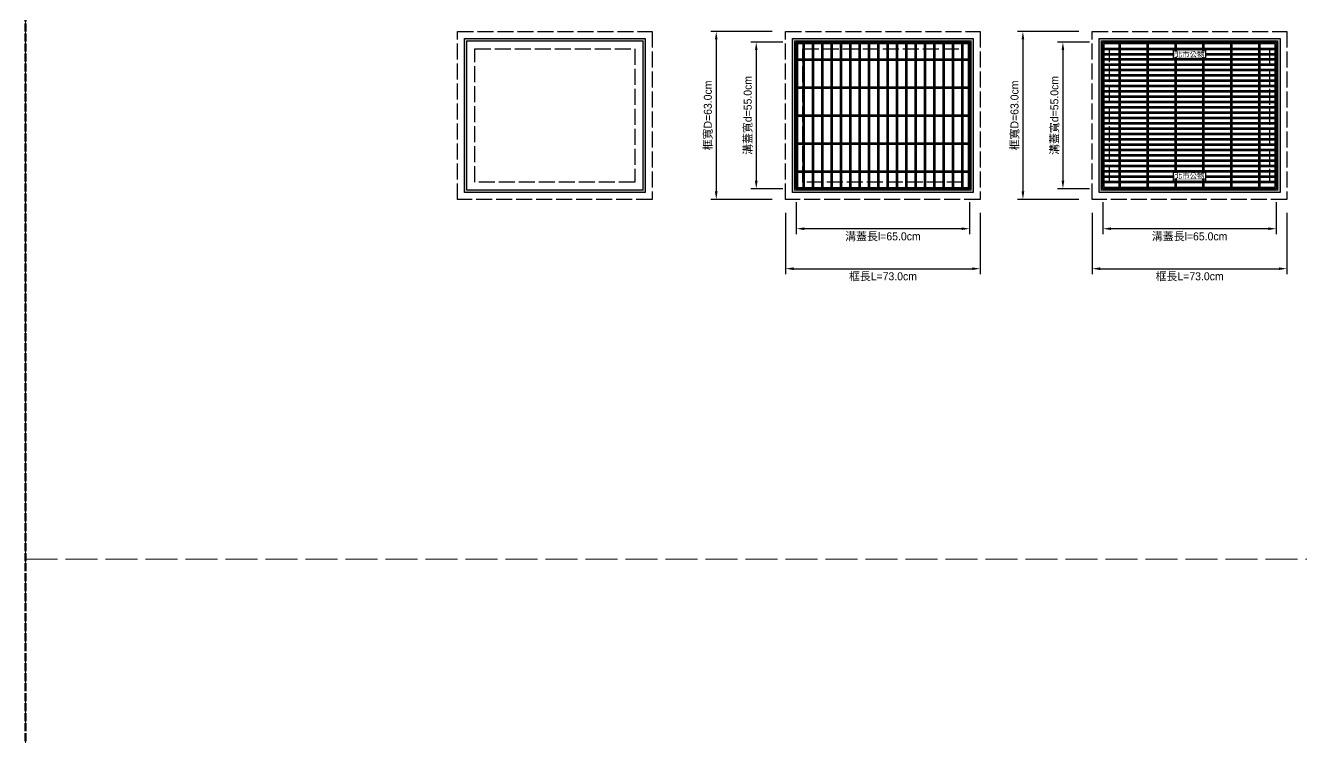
# Model space of a CAD drawing. Extents: x -6810 to 5075, y -2187 to 1200.
# Drawn here: x 975 to 1453.4, y -732.9 to -465.8 of the extents above; entities that cross this region are included whole.
import ezdxf

# ---------------------------------------------------------------- set-up
doc = ezdxf.new("R2010")
doc.units = 0
doc.header["$MEASUREMENT"] = 0
doc.linetypes.add('ACAD_ISO02W100', pattern=[15, 12, -3])
doc.layers.add('一、3.基本-變更', color=1, linetype='Continuous', lineweight=50)
doc.layers.add('二、6.繪圖-其他施作項目', color=35, linetype='Continuous', lineweight=30)
doc.layers.add('一、4.基本-隱藏', color=9, linetype='ACAD_ISO02W100', lineweight=20, plot=False)
doc.layers.add('三、3.文字-註解文字', color=2, linetype='Continuous')
doc.styles.get("Standard").update_dxf_attribs({"font": 'kaiu.ttf', "height": 2})
doc.styles.add('註解文字', font='MS PGothic.ttf', dxfattribs={"height": 3})
doc.dimstyles.new('註解文字', dxfattribs={"dimtxt": 3, "dimasz": 3, "dimexe": 2, "dimexo": 5, "dimgap": 1, "dimtad": 2, "dimzin": 0, "dimdsep": 46, "dimtxsty": '註解文字', "dimcen": 0.1, "dimclrd": 144, "dimclre": 144, "dimclrt": 256, "dimadec": 0, "dimazin": 0, "dimtfac": 1, "dimtofl": 0, "dimtmove": 0, "dimatfit": 3, "dimfxl": 15, "dimtolj": 1, "dimtzin": 0, "dimlwd": -1, "dimlwe": -1, "dimarcsym": 1})
pattern_1 = [(45, (-23.8608, -290.8457), (-2.65165, 2.65165), []), (45, (-22.977, -290.8457), (-2.65165, 2.65165), []), (45, (-22.093, -290.8457), (-2.65165, 2.65165), []), (45, (-21.209, -290.8457), (-2.65165, 2.65165), [])]

# ---------------------------------------------------------------- blocks, each defined once
blk = doc.blocks.new('*D6')
at = {"layer": 'Defpoints', "color": 0, "transparency": 16777216}
for p in [(1264, -472), (1249, -527), (1264, -527)]:
    blk.add_point(p, dxfattribs=at)
at = {"layer": '三、3.文字-註解文字', "color": 144, "transparency": 16777216}
for p, q in [((1259, -472), (1247, -472)), ((1249, -475), (1249, -524)), ((1259, -527), (1247, -527))]:
    blk.add_line(p, q, dxfattribs=at)
for points in [[(1248.5, -475), (1249.5, -475), (1249, -472)], [(1248.5, -524), (1249.5, -524), (1249, -527)]]:
    blk.add_solid(points, dxfattribs=at)
at = {"layer": '三、3.文字-註解文字', "transparency": 16777216, "insert": (1245.97, -499.5), "char_height": 3, "attachment_point": 5, "rotation": 90, "style": '註解文字'}
blk.add_mtext('\\A1;溝蓋寬{\\fMS PGothic|b0|i0|c128|p34;d=55.0cm}', dxfattribs=at)
blk = doc.blocks.new('*D7')
at = {"layer": 'Defpoints', "color": 0, "transparency": 16777216}
for p in [(1264, -527), (1329, -527), (1264, -542)]:
    blk.add_point(p, dxfattribs=at)
at = {"layer": '三、3.文字-註解文字', "color": 144, "transparency": 16777216}
for p, q in [((1264, -532), (1264, -544)), ((1329, -532), (1329, -544)), ((1326, -542), (1267, -542))]:
    blk.add_line(p, q, dxfattribs=at)
for points in [[(1267, -541.5), (1267, -542.5), (1264, -542)], [(1326, -541.5), (1326, -542.5), (1329, -542)]]:
    blk.add_solid(points, dxfattribs=at)
at = {"layer": '三、3.文字-註解文字', "transparency": 16777216, "insert": (1296.5, -545.03), "char_height": 3, "attachment_point": 5, "style": '註解文字'}
blk.add_mtext('\\A1;溝蓋長l{\\fMS PGothic|b0|i0|c128|p34;=65.0cm}', dxfattribs=at)
blk = doc.blocks.new('*D12')
at = {"layer": 'Defpoints', "color": 0, "transparency": 16777216}
for p in [(1379, -472), (1364, -527), (1379, -527)]:
    blk.add_point(p, dxfattribs=at)
at = {"layer": '三、3.文字-註解文字', "color": 144, "transparency": 16777216}
for p, q in [((1374, -472), (1362, -472)), ((1364, -475), (1364, -524)), ((1374, -527), (1362, -527))]:
    blk.add_line(p, q, dxfattribs=at)
for points in [[(1363.5, -475), (1364.5, -475), (1364, -472)], [(1363.5, -524), (1364.5, -524), (1364, -527)]]:
    blk.add_solid(points, dxfattribs=at)
at = {"layer": '三、3.文字-註解文字', "transparency": 16777216, "insert": (1360.97, -499.5), "char_height": 3, "attachment_point": 5, "rotation": 90, "style": '註解文字'}
blk.add_mtext('\\A1;溝蓋寬{\\fMS PGothic|b0|i0|c128|p34;d=55.0cm}', dxfattribs=at)
blk = doc.blocks.new('*D13')
at = {"layer": 'Defpoints', "color": 0, "transparency": 16777216}
for p in [(1379, -527), (1444, -527), (1379, -542)]:
    blk.add_point(p, dxfattribs=at)
at = {"layer": '三、3.文字-註解文字', "color": 144, "transparency": 16777216}
for p, q in [((1379, -532), (1379, -544)), ((1444, -532), (1444, -544)), ((1441, -542), (1382, -542))]:
    blk.add_line(p, q, dxfattribs=at)
for points in [[(1382, -541.5), (1382, -542.5), (1379, -542)], [(1441, -541.5), (1441, -542.5), (1444, -542)]]:
    blk.add_solid(points, dxfattribs=at)
at = {"layer": '三、3.文字-註解文字', "transparency": 16777216, "insert": (1411.5, -545.03), "char_height": 3, "attachment_point": 5, "style": '註解文字'}
blk.add_mtext('\\A1;溝蓋長l{\\fMS PGothic|b0|i0|c128|p34;=65.0cm}', dxfattribs=at)
blk = doc.blocks.new('*D27')
at = {"layer": 'Defpoints', "color": 0, "transparency": 16777216}
for p in [(1260, -531), (1333, -531), (1333, -557)]:
    blk.add_point(p, dxfattribs=at)
at = {"layer": '三、3.文字-註解文字', "color": 144, "transparency": 16777216}
for p, q in [((1260, -536), (1260, -559)), ((1333, -536), (1333, -559)), ((1263, -557), (1330, -557))]:
    blk.add_line(p, q, dxfattribs=at)
for points in [[(1263, -556.5), (1263, -557.5), (1260, -557)], [(1330, -556.5), (1330, -557.5), (1333, -557)]]:
    blk.add_solid(points, dxfattribs=at)
at = {"layer": '三、3.文字-註解文字', "transparency": 16777216, "insert": (1296.5, -560.02), "char_height": 3, "attachment_point": 5, "style": '註解文字'}
blk.add_mtext('\\A1;框長L=73.0cm', dxfattribs=at)
blk = doc.blocks.new('*D28')
at = {"layer": 'Defpoints', "color": 0, "transparency": 16777216}
for p in [(1260, -468), (1234, -531), (1260, -531)]:
    blk.add_point(p, dxfattribs=at)
at = {"layer": '三、3.文字-註解文字', "color": 144, "transparency": 16777216}
for p, q in [((1255, -468), (1232, -468)), ((1234, -471), (1234, -528)), ((1255, -531), (1232, -531))]:
    blk.add_line(p, q, dxfattribs=at)
for points in [[(1233.5, -471), (1234.5, -471), (1234, -468)], [(1233.5, -528), (1234.5, -528), (1234, -531)]]:
    blk.add_solid(points, dxfattribs=at)
at = {"layer": '三、3.文字-註解文字', "transparency": 16777216, "insert": (1231.01, -499.5), "char_height": 3, "attachment_point": 5, "rotation": 90, "style": '註解文字'}
blk.add_mtext('\\A1;框寬D=63.0cm', dxfattribs=at)
blk = doc.blocks.new('*D29')
at = {"layer": 'Defpoints', "color": 0, "transparency": 16777216}
for p in [(1375, -531), (1448, -531), (1448, -557)]:
    blk.add_point(p, dxfattribs=at)
at = {"layer": '三、3.文字-註解文字', "color": 144, "transparency": 16777216}
for p, q in [((1375, -536), (1375, -559)), ((1448, -536), (1448, -559)), ((1378, -557), (1445, -557))]:
    blk.add_line(p, q, dxfattribs=at)
for points in [[(1378, -556.5), (1378, -557.5), (1375, -557)], [(1445, -556.5), (1445, -557.5), (1448, -557)]]:
    blk.add_solid(points, dxfattribs=at)
at = {"layer": '三、3.文字-註解文字', "transparency": 16777216, "insert": (1411.5, -560.02), "char_height": 3, "attachment_point": 5, "style": '註解文字'}
blk.add_mtext('\\A1;框長L=73.0cm', dxfattribs=at)
blk = doc.blocks.new('*D38')
at = {"layer": 'Defpoints', "color": 0, "transparency": 16777216}
for p in [(1375, -468), (1349, -531), (1375, -531)]:
    blk.add_point(p, dxfattribs=at)
at = {"layer": '三、3.文字-註解文字', "color": 144, "transparency": 16777216}
for p, q in [((1370, -468), (1347, -468)), ((1349, -471), (1349, -528)), ((1370, -531), (1347, -531))]:
    blk.add_line(p, q, dxfattribs=at)
for points in [[(1348.5, -471), (1349.5, -471), (1349, -468)], [(1348.5, -528), (1349.5, -528), (1349, -531)]]:
    blk.add_solid(points, dxfattribs=at)
at = {"layer": '三、3.文字-註解文字', "transparency": 16777216, "insert": (1346.01, -499.5), "char_height": 3, "attachment_point": 5, "rotation": 90, "style": '註解文字'}
blk.add_mtext('\\A1;框寬D=63.0cm', dxfattribs=at)

msp = doc.modelspace()

# ---------------------------------------------------------------- hatches: boundary and pattern name
at = {"layer": '二、6.繪圖-其他施作項目'}
h = msp.add_hatch(color=256, dxfattribs=at)
h.dxf.hatch_style = 1
h.paths.add_polyline_path([(1139.6, -528.4), (1207.4, -528.4), (1207.4, -470.6), (1139.6, -470.6)])
h.paths.add_polyline_path([(1140.5, -471.5), (1206.5, -471.5), (1206.5, -527.5), (1140.5, -527.5)], flags=16)
h = msp.add_hatch(color=256, dxfattribs=at)
h.dxf.hatch_style = 1
h.paths.add_polyline_path([(1262.6, -528.4), (1330.4, -528.4), (1330.4, -470.6), (1262.6, -470.6)])
h.paths.add_polyline_path([(1263.5, -471.5), (1329.5, -471.5), (1329.5, -527.5), (1263.5, -527.5)], flags=16)
h = msp.add_hatch(dxfattribs=at)
h.set_pattern_fill('ANSI34', color=256, scale=5)
h.set_pattern_definition(pattern_1)
h.paths.add_polyline_path([(1328.5, -478.25), (1264.5, -478.25), (1264.5, -478.75), (1328.5, -478.75)])
h = msp.add_hatch(color=256, dxfattribs=at)
h.dxf.hatch_style = 1
h.paths.add_polyline_path([(1417.5, -478.75), (1417.5, -474.75), (1405.5, -474.75), (1405.5, -478.75)])
h = msp.add_hatch(dxfattribs=at)
h.set_pattern_fill('ANSI34', color=256, scale=5)
h.set_pattern_definition(pattern_1)
h.paths.add_polyline_path([(1328.5, -488.75), (1264.5, -488.75), (1264.5, -489.25), (1328.5, -489.25)])
h = msp.add_hatch(dxfattribs=at)
h.set_pattern_fill('ANSI34', color=256, scale=5)
h.set_pattern_definition(pattern_1)
h.paths.add_polyline_path([(1328.5, -499.25), (1264.5, -499.25), (1264.5, -499.75), (1328.5, -499.75)])
h = msp.add_hatch(dxfattribs=at)
h.set_pattern_fill('ANSI34', color=256, scale=5)
h.set_pattern_definition(pattern_1)
h.paths.add_polyline_path([(1328.5, -509.75), (1264.5, -509.75), (1264.5, -510.25), (1328.5, -510.25)])
h = msp.add_hatch(dxfattribs=at)
h.set_pattern_fill('ANSI34', color=256, scale=5)
h.set_pattern_definition(pattern_1)
h.paths.add_polyline_path([(1328.5, -520.25), (1264.5, -520.25), (1264.5, -520.75), (1328.5, -520.75)])
h = msp.add_hatch(color=256, dxfattribs=at)
h.dxf.hatch_style = 1
h.paths.add_polyline_path([(1417.5, -524.25), (1417.5, -520.25), (1405.5, -520.25), (1405.5, -524.25)])

# ---------------------------------------------------------------- linework, layer by layer
at = {"layer": '一、4.基本-隱藏'}
msp.add_lwpolyline([(975, -666), (1725, -666), (1725, -1000), (975, -1000)], close=True, dxfattribs=at)
at = {"layer": '二、6.繪圖-其他施作項目', "linetype": 'ACAD_ISO02W100', "ltscale": 0.5}
for points in [[(1137, -468), (1210, -468), (1210, -531), (1137, -531)], [(1260, -468), (1333, -468), (1333, -531), (1260, -531)], [(1143.5, -474.5), (1203.5, -474.5), (1203.5, -524.5), (1143.5, -524.5)], [(1266.5, -474.5), (1326.5, -474.5), (1326.5, -524.5), (1266.5, -524.5)]]:
    msp.add_lwpolyline(points, close=True, dxfattribs=at)
at = {"layer": '二、6.繪圖-其他施作項目'}
for points in [[(1139.6, -470.6), (1207.4, -470.6), (1207.4, -528.4), (1139.6, -528.4)], [(1140.5, -471.5), (1206.5, -471.5), (1206.5, -527.5), (1140.5, -527.5)], [(1262.6, -470.6), (1330.4, -470.6), (1330.4, -528.4), (1262.6, -528.4)], [(1263.5, -471.5), (1329.5, -471.5), (1329.5, -527.5), (1263.5, -527.5)], [(1264, -472), (1329, -472), (1329, -527), (1264, -527)], [(1379, -472), (1444, -472), (1444, -527), (1379, -527)], [(1405.5, -474.75), (1417.5, -474.75), (1417.5, -478.75), (1405.5, -478.75)], [(1405.5, -520.25), (1417.5, -520.25), (1417.5, -524.25), (1405.5, -524.25)]]:
    msp.add_lwpolyline(points, close=True, dxfattribs=at)
for points in [[(1264, -472), (1329, -472)], [(1264, -472), (1264, -527)], [(1264.5, -472), (1264.5, -527)], [(1264.5, -472.5), (1328.5, -472.5)], [(1266.5, -472.5), (1266.5, -478.25)], [(1267, -472.5), (1267, -478.25)], [(1270, -472.5), (1270, -478.25)], [(1270.5, -472.5), (1270.5, -478.25)], [(1273.5, -472.5), (1273.5, -478.25)], [(1274, -472.5), (1274, -478.25)], [(1277, -472.5), (1277, -478.25)], [(1277.5, -472.5), (1277.5, -478.25)], [(1280.5, -472.5), (1280.5, -478.25)], [(1281, -472.5), (1281, -478.25)], [(1284, -472.5), (1284, -478.25)], [(1284.5, -472.5), (1284.5, -478.25)], [(1287.5, -472.5), (1287.5, -478.25)], [(1288, -472.5), (1288, -478.25)], [(1291, -472.5), (1291, -478.25)], [(1291.5, -472.5), (1291.5, -478.25)], [(1294.5, -472.5), (1294.5, -478.25)], [(1295, -472.5), (1295, -478.25)], [(1298, -472.5), (1298, -478.25)], [(1298.5, -472.5), (1298.5, -478.25)], [(1301.5, -472.5), (1301.5, -478.25)], [(1302, -472.5), (1302, -478.25)], [(1305, -472.5), (1305, -478.25)], [(1305.5, -472.5), (1305.5, -478.25)], [(1308.5, -472.5), (1308.5, -478.25)], [(1309, -472.5), (1309, -478.25)], [(1312, -472.5), (1312, -478.25)], [(1312.5, -472.5), (1312.5, -478.25)], [(1315.5, -472.5), (1315.5, -478.25)], [(1316, -472.5), (1316, -478.25)], [(1319, -472.5), (1319, -478.25)], [(1319.5, -472.5), (1319.5, -478.25)], [(1322.5, -472.5), (1322.5, -478.25)], [(1323, -472.5), (1323, -478.25)], [(1326, -472.5), (1326, -478.25)], [(1326.5, -472.5), (1326.5, -478.25)], [(1328.5, -472), (1328.5, -527)], [(1329, -472), (1329, -527)], [(1379.5, -472.5), (1443.5, -472.5)], [(1379.5, -526.5), (1379.5, -472.5)], [(1385, -472.5), (1385, -526.5)], [(1385.5, -472.5), (1385.5, -526.5)], [(1395.5, -472.5), (1395.5, -526.5)], [(1396, -472.5), (1396, -526.5)], [(1406, -472.5), (1406, -526.5)], [(1406.5, -472.5), (1406.5, -526.5)], [(1416.5, -526.5), (1416.5, -472.5)], [(1417, -526.5), (1417, -472.5)], [(1427, -526.5), (1427, -472.5)], [(1427.5, -526.5), (1427.5, -472.5)], [(1437.5, -526.5), (1437.5, -472.5)], [(1438, -526.5), (1438, -472.5)], [(1443.5, -472.5), (1443.5, -526.5)], [(1264.5, -478.25), (1328.5, -478.25)], [(1379.5, -474.25), (1385, -474.25)], [(1379.5, -474.75), (1385, -474.75)], [(1379.5, -476.25), (1385, -476.25)], [(1379.5, -476.75), (1385, -476.75)], [(1385, -478.25), (1379.5, -478.25)], [(1385.5, -474.25), (1395.5, -474.25)], [(1385.5, -474.75), (1395.5, -474.75)], [(1385.5, -476.25), (1395.5, -476.25)], [(1385.5, -476.75), (1395.5, -476.75)], [(1395.5, -478.25), (1385.5, -478.25)], [(1396, -474.25), (1406, -474.25)], [(1396, -474.75), (1406, -474.75)], [(1396, -476.25), (1406, -476.25)], [(1396, -476.75), (1406, -476.75)], [(1406, -478.25), (1396, -478.25)], [(1406.5, -474.25), (1416.5, -474.25)], [(1406.5, -474.75), (1416.5, -474.75)], [(1406.5, -476.25), (1416.5, -476.25)], [(1406.5, -476.75), (1416.5, -476.75)], [(1416.5, -478.25), (1406.5, -478.25)], [(1417, -474.25), (1427, -474.25)], [(1417, -474.75), (1427, -474.75)], [(1417, -476.25), (1427, -476.25)], [(1417, -476.75), (1427, -476.75)], [(1427, -478.25), (1417, -478.25)], [(1427.5, -474.25), (1437.5, -474.25)], [(1427.5, -474.75), (1437.5, -474.75)], [(1427.5, -476.25), (1437.5, -476.25)], [(1427.5, -476.75), (1437.5, -476.75)], [(1437.5, -478.25), (1427.5, -478.25)], [(1438, -474.25), (1443.5, -474.25)], [(1438, -474.75), (1443.5, -474.75)], [(1438, -476.25), (1443.5, -476.25)], [(1438, -476.75), (1443.5, -476.75)], [(1443.5, -478.25), (1438, -478.25)], [(1264.5, -478.75), (1328.5, -478.75)], [(1266.5, -478.75), (1266.5, -488.75)], [(1267, -478.75), (1267, -488.75)], [(1270, -478.75), (1270, -488.75)], [(1270.5, -478.75), (1270.5, -488.75)], [(1273.5, -478.75), (1273.5, -488.75)], [(1274, -478.75), (1274, -488.75)], [(1277, -478.75), (1277, -488.75)], [(1277.5, -478.75), (1277.5, -488.75)], [(1280.5, -478.75), (1280.5, -488.75)], [(1281, -478.75), (1281, -488.75)], [(1284, -478.75), (1284, -488.75)], [(1284.5, -478.75), (1284.5, -488.75)], [(1287.5, -478.75), (1287.5, -488.75)], [(1288, -478.75), (1288, -488.75)], [(1291, -478.75), (1291, -488.75)], [(1291.5, -478.75), (1291.5, -488.75)], [(1294.5, -478.75), (1294.5, -488.75)], [(1295, -478.75), (1295, -488.75)], [(1298, -478.75), (1298, -488.75)], [(1298.5, -478.75), (1298.5, -488.75)], [(1301.5, -478.75), (1301.5, -488.75)], [(1302, -478.75), (1302, -488.75)], [(1305, -478.75), (1305, -488.75)], [(1305.5, -478.75), (1305.5, -488.75)], [(1308.5, -478.75), (1308.5, -488.75)], [(1309, -478.75), (1309, -488.75)], [(1312, -478.75), (1312, -488.75)], [(1312.5, -478.75), (1312.5, -488.75)], [(1315.5, -478.75), (1315.5, -488.75)], [(1316, -478.75), (1316, -488.75)], [(1319, -478.75), (1319, -488.75)], [(1319.5, -478.75), (1319.5, -488.75)], [(1322.5, -478.75), (1322.5, -488.75)], [(1323, -478.75), (1323, -488.75)], [(1326, -478.75), (1326, -488.75)], [(1326.5, -478.75), (1326.5, -488.75)], [(1385, -478.75), (1379.5, -478.75)], [(1385, -480.25), (1379.5, -480.25)], [(1385, -480.75), (1379.5, -480.75)], [(1385, -482.25), (1379.5, -482.25)], [(1385, -482.75), (1379.5, -482.75)], [(1395.5, -478.75), (1385.5, -478.75)], [(1395.5, -480.25), (1385.5, -480.25)], [(1395.5, -480.75), (1385.5, -480.75)], [(1395.5, -482.25), (1385.5, -482.25)], [(1395.5, -482.75), (1385.5, -482.75)], [(1406, -478.75), (1396, -478.75)], [(1406, -480.25), (1396, -480.25)], [(1406, -480.75), (1396, -480.75)], [(1406, -482.25), (1396, -482.25)], [(1406, -482.75), (1396, -482.75)], [(1416.5, -478.75), (1406.5, -478.75)], [(1416.5, -480.25), (1406.5, -480.25)], [(1416.5, -480.75), (1406.5, -480.75)], [(1416.5, -482.25), (1406.5, -482.25)], [(1416.5, -482.75), (1406.5, -482.75)], [(1427, -478.75), (1417, -478.75)], [(1427, -480.25), (1417, -480.25)], [(1427, -480.75), (1417, -480.75)], [(1427, -482.25), (1417, -482.25)], [(1427, -482.75), (1417, -482.75)], [(1437.5, -478.75), (1427.5, -478.75)], [(1437.5, -480.25), (1427.5, -480.25)], [(1437.5, -480.75), (1427.5, -480.75)], [(1437.5, -482.25), (1427.5, -482.25)], [(1437.5, -482.75), (1427.5, -482.75)], [(1443.5, -478.75), (1438, -478.75)], [(1443.5, -480.25), (1438, -480.25)], [(1443.5, -480.75), (1438, -480.75)], [(1443.5, -482.25), (1438, -482.25)], [(1443.5, -482.75), (1438, -482.75)], [(1385, -484.25), (1379.5, -484.25)], [(1385, -484.75), (1379.5, -484.75)], [(1385, -486.25), (1379.5, -486.25)], [(1385, -486.75), (1379.5, -486.75)], [(1395.5, -484.25), (1385.5, -484.25)], [(1395.5, -484.75), (1385.5, -484.75)], [(1395.5, -486.25), (1385.5, -486.25)], [(1395.5, -486.75), (1385.5, -486.75)], [(1406, -484.25), (1396, -484.25)], [(1406, -484.75), (1396, -484.75)], [(1406, -486.25), (1396, -486.25)], [(1406, -486.75), (1396, -486.75)], [(1416.5, -484.25), (1406.5, -484.25)], [(1416.5, -484.75), (1406.5, -484.75)], [(1416.5, -486.25), (1406.5, -486.25)], [(1416.5, -486.75), (1406.5, -486.75)], [(1427, -484.25), (1417, -484.25)], [(1427, -484.75), (1417, -484.75)], [(1427, -486.25), (1417, -486.25)], [(1427, -486.75), (1417, -486.75)], [(1437.5, -484.25), (1427.5, -484.25)], [(1437.5, -484.75), (1427.5, -484.75)], [(1437.5, -486.25), (1427.5, -486.25)], [(1437.5, -486.75), (1427.5, -486.75)], [(1443.5, -484.25), (1438, -484.25)], [(1443.5, -484.75), (1438, -484.75)], [(1443.5, -486.25), (1438, -486.25)], [(1443.5, -486.75), (1438, -486.75)], [(1264.5, -488.75), (1328.5, -488.75)], [(1264.5, -489.25), (1328.5, -489.25)], [(1266.5, -489.25), (1266.5, -499.25)], [(1267, -489.25), (1267, -499.25)], [(1270, -489.25), (1270, -499.25)], [(1270.5, -489.25), (1270.5, -499.25)], [(1273.5, -489.25), (1273.5, -499.25)], [(1274, -489.25), (1274, -499.25)], [(1277, -489.25), (1277, -499.25)], [(1277.5, -489.25), (1277.5, -499.25)], [(1280.5, -489.25), (1280.5, -499.25)], [(1281, -489.25), (1281, -499.25)], [(1284, -489.25), (1284, -499.25)], [(1284.5, -489.25), (1284.5, -499.25)], [(1287.5, -489.25), (1287.5, -499.25)], [(1288, -489.25), (1288, -499.25)], [(1291, -489.25), (1291, -499.25)], [(1291.5, -489.25), (1291.5, -499.25)], [(1294.5, -489.25), (1294.5, -499.25)], [(1295, -489.25), (1295, -499.25)], [(1298, -489.25), (1298, -499.25)], [(1298.5, -489.25), (1298.5, -499.25)], [(1301.5, -489.25), (1301.5, -499.25)], [(1302, -489.25), (1302, -499.25)], [(1305, -489.25), (1305, -499.25)], [(1305.5, -489.25), (1305.5, -499.25)], [(1308.5, -489.25), (1308.5, -499.25)], [(1309, -489.25), (1309, -499.25)], [(1312, -489.25), (1312, -499.25)], [(1312.5, -489.25), (1312.5, -499.25)], [(1315.5, -489.25), (1315.5, -499.25)], [(1316, -489.25), (1316, -499.25)], [(1319, -489.25), (1319, -499.25)], [(1319.5, -489.25), (1319.5, -499.25)], [(1322.5, -489.25), (1322.5, -499.25)], [(1323, -489.25), (1323, -499.25)], [(1326, -489.25), (1326, -499.25)], [(1326.5, -489.25), (1326.5, -499.25)], [(1385, -488.25), (1379.5, -488.25)], [(1385, -488.75), (1379.5, -488.75)], [(1385, -490.25), (1379.5, -490.25)], [(1385, -490.75), (1379.5, -490.75)], [(1385, -492.25), (1379.5, -492.25)], [(1385, -492.75), (1379.5, -492.75)], [(1395.5, -488.25), (1385.5, -488.25)], [(1395.5, -488.75), (1385.5, -488.75)], [(1395.5, -490.25), (1385.5, -490.25)], [(1395.5, -490.75), (1385.5, -490.75)], [(1395.5, -492.25), (1385.5, -492.25)], [(1395.5, -492.75), (1385.5, -492.75)], [(1406, -488.25), (1396, -488.25)], [(1406, -488.75), (1396, -488.75)], [(1406, -490.25), (1396, -490.25)], [(1406, -490.75), (1396, -490.75)], [(1406, -492.25), (1396, -492.25)], [(1406, -492.75), (1396, -492.75)], [(1416.5, -488.25), (1406.5, -488.25)], [(1416.5, -488.75), (1406.5, -488.75)], [(1416.5, -490.25), (1406.5, -490.25)], [(1416.5, -490.75), (1406.5, -490.75)], [(1416.5, -492.25), (1406.5, -492.25)], [(1416.5, -492.75), (1406.5, -492.75)], [(1427, -488.25), (1417, -488.25)], [(1427, -488.75), (1417, -488.75)], [(1427, -490.25), (1417, -490.25)], [(1427, -490.75), (1417, -490.75)], [(1427, -492.25), (1417, -492.25)], [(1427, -492.75), (1417, -492.75)], [(1437.5, -488.25), (1427.5, -488.25)], [(1437.5, -488.75), (1427.5, -488.75)], [(1437.5, -490.25), (1427.5, -490.25)], [(1437.5, -490.75), (1427.5, -490.75)], [(1437.5, -492.25), (1427.5, -492.25)], [(1437.5, -492.75), (1427.5, -492.75)], [(1443.5, -488.25), (1438, -488.25)], [(1443.5, -488.75), (1438, -488.75)], [(1443.5, -490.25), (1438, -490.25)], [(1443.5, -490.75), (1438, -490.75)], [(1443.5, -492.25), (1438, -492.25)], [(1443.5, -492.75), (1438, -492.75)], [(1385, -494.25), (1379.5, -494.25)], [(1385, -494.75), (1379.5, -494.75)], [(1385, -496.25), (1379.5, -496.25)], [(1385, -496.75), (1379.5, -496.75)], [(1395.5, -494.25), (1385.5, -494.25)], [(1395.5, -494.75), (1385.5, -494.75)], [(1395.5, -496.25), (1385.5, -496.25)], [(1395.5, -496.75), (1385.5, -496.75)], [(1406, -494.25), (1396, -494.25)], [(1406, -494.75), (1396, -494.75)], [(1406, -496.25), (1396, -496.25)], [(1406, -496.75), (1396, -496.75)], [(1416.5, -494.25), (1406.5, -494.25)], [(1416.5, -494.75), (1406.5, -494.75)], [(1416.5, -496.25), (1406.5, -496.25)], [(1416.5, -496.75), (1406.5, -496.75)], [(1427, -494.25), (1417, -494.25)], [(1427, -494.75), (1417, -494.75)], [(1427, -496.25), (1417, -496.25)], [(1427, -496.75), (1417, -496.75)], [(1437.5, -494.25), (1427.5, -494.25)], [(1437.5, -494.75), (1427.5, -494.75)], [(1437.5, -496.25), (1427.5, -496.25)], [(1437.5, -496.75), (1427.5, -496.75)], [(1443.5, -494.25), (1438, -494.25)], [(1443.5, -494.75), (1438, -494.75)], [(1443.5, -496.25), (1438, -496.25)], [(1443.5, -496.75), (1438, -496.75)], [(1264.5, -499.25), (1328.5, -499.25)], [(1264.5, -499.75), (1328.5, -499.75)], [(1266.5, -499.75), (1266.5, -509.75)], [(1267, -499.75), (1267, -509.75)], [(1270, -499.75), (1270, -509.75)], [(1270.5, -499.75), (1270.5, -509.75)], [(1273.5, -499.75), (1273.5, -509.75)], [(1274, -499.75), (1274, -509.75)], [(1277, -499.75), (1277, -509.75)], [(1277.5, -499.75), (1277.5, -509.75)], [(1280.5, -499.75), (1280.5, -509.75)], [(1281, -499.75), (1281, -509.75)], [(1284, -499.75), (1284, -509.75)], [(1284.5, -499.75), (1284.5, -509.75)], [(1287.5, -499.75), (1287.5, -509.75)], [(1288, -499.75), (1288, -509.75)], [(1291, -499.75), (1291, -509.75)], [(1291.5, -499.75), (1291.5, -509.75)], [(1294.5, -499.75), (1294.5, -509.75)], [(1295, -499.75), (1295, -509.75)], [(1298, -499.75), (1298, -509.75)], [(1298.5, -499.75), (1298.5, -509.75)], [(1301.5, -499.75), (1301.5, -509.75)], [(1302, -499.75), (1302, -509.75)], [(1305, -499.75), (1305, -509.75)], [(1305.5, -499.75), (1305.5, -509.75)], [(1308.5, -499.75), (1308.5, -509.75)], [(1309, -499.75), (1309, -509.75)], [(1312, -499.75), (1312, -509.75)], [(1312.5, -499.75), (1312.5, -509.75)], [(1315.5, -499.75), (1315.5, -509.75)], [(1316, -499.75), (1316, -509.75)], [(1319, -499.75), (1319, -509.75)], [(1319.5, -499.75), (1319.5, -509.75)], [(1322.5, -499.75), (1322.5, -509.75)], [(1323, -499.75), (1323, -509.75)], [(1326, -499.75), (1326, -509.75)], [(1326.5, -499.75), (1326.5, -509.75)], [(1385, -498.25), (1379.5, -498.25)], [(1385, -498.75), (1379.5, -498.75)], [(1385, -500.25), (1379.5, -500.25)], [(1385, -500.75), (1379.5, -500.75)], [(1385, -502.25), (1379.5, -502.25)], [(1395.5, -498.25), (1385.5, -498.25)], [(1395.5, -498.75), (1385.5, -498.75)], [(1395.5, -500.25), (1385.5, -500.25)], [(1395.5, -500.75), (1385.5, -500.75)], [(1395.5, -502.25), (1385.5, -502.25)], [(1406, -498.25), (1396, -498.25)], [(1406, -498.75), (1396, -498.75)], [(1406, -500.25), (1396, -500.25)], [(1406, -500.75), (1396, -500.75)], [(1406, -502.25), (1396, -502.25)], [(1416.5, -498.25), (1406.5, -498.25)], [(1416.5, -498.75), (1406.5, -498.75)], [(1416.5, -500.25), (1406.5, -500.25)], [(1416.5, -500.75), (1406.5, -500.75)], [(1416.5, -502.25), (1406.5, -502.25)], [(1427, -498.25), (1417, -498.25)], [(1427, -498.75), (1417, -498.75)], [(1427, -500.25), (1417, -500.25)], [(1427, -500.75), (1417, -500.75)], [(1427, -502.25), (1417, -502.25)], [(1437.5, -498.25), (1427.5, -498.25)], [(1437.5, -498.75), (1427.5, -498.75)], [(1437.5, -500.25), (1427.5, -500.25)], [(1437.5, -500.75), (1427.5, -500.75)], [(1437.5, -502.25), (1427.5, -502.25)], [(1443.5, -498.25), (1438, -498.25)], [(1443.5, -498.75), (1438, -498.75)], [(1443.5, -500.25), (1438, -500.25)], [(1443.5, -500.75), (1438, -500.75)], [(1443.5, -502.25), (1438, -502.25)], [(1385, -502.75), (1379.5, -502.75)], [(1385, -504.25), (1379.5, -504.25)], [(1385, -504.75), (1379.5, -504.75)], [(1385, -506.25), (1379.5, -506.25)], [(1385, -506.75), (1379.5, -506.75)], [(1395.5, -502.75), (1385.5, -502.75)], [(1395.5, -504.25), (1385.5, -504.25)], [(1395.5, -504.75), (1385.5, -504.75)], [(1395.5, -506.25), (1385.5, -506.25)], [(1395.5, -506.75), (1385.5, -506.75)], [(1406, -502.75), (1396, -502.75)], [(1406, -504.25), (1396, -504.25)], [(1406, -504.75), (1396, -504.75)], [(1406, -506.25), (1396, -506.25)], [(1406, -506.75), (1396, -506.75)], [(1416.5, -502.75), (1406.5, -502.75)], [(1416.5, -504.25), (1406.5, -504.25)], [(1416.5, -504.75), (1406.5, -504.75)], [(1416.5, -506.25), (1406.5, -506.25)], [(1416.5, -506.75), (1406.5, -506.75)], [(1427, -502.75), (1417, -502.75)], [(1427, -504.25), (1417, -504.25)], [(1427, -504.75), (1417, -504.75)], [(1427, -506.25), (1417, -506.25)], [(1427, -506.75), (1417, -506.75)], [(1437.5, -502.75), (1427.5, -502.75)], [(1437.5, -504.25), (1427.5, -504.25)], [(1437.5, -504.75), (1427.5, -504.75)], [(1437.5, -506.25), (1427.5, -506.25)], [(1437.5, -506.75), (1427.5, -506.75)], [(1443.5, -502.75), (1438, -502.75)], [(1443.5, -504.25), (1438, -504.25)], [(1443.5, -504.75), (1438, -504.75)], [(1443.5, -506.25), (1438, -506.25)], [(1443.5, -506.75), (1438, -506.75)], [(1264.5, -509.75), (1328.5, -509.75)], [(1264.5, -510.25), (1328.5, -510.25)], [(1266.5, -510.25), (1266.5, -520.25)], [(1267, -510.25), (1267, -520.25)], [(1270, -510.25), (1270, -520.25)], [(1270.5, -510.25), (1270.5, -520.25)], [(1273.5, -510.25), (1273.5, -520.25)], [(1274, -510.25), (1274, -520.25)], [(1277, -510.25), (1277, -520.25)], [(1277.5, -510.25), (1277.5, -520.25)], [(1280.5, -510.25), (1280.5, -520.25)], [(1281, -510.25), (1281, -520.25)], [(1284, -510.25), (1284, -520.25)], [(1284.5, -510.25), (1284.5, -520.25)], [(1287.5, -510.25), (1287.5, -520.25)], [(1288, -510.25), (1288, -520.25)], [(1291, -510.25), (1291, -520.25)], [(1291.5, -510.25), (1291.5, -520.25)], [(1294.5, -510.25), (1294.5, -520.25)], [(1295, -510.25), (1295, -520.25)], [(1298, -510.25), (1298, -520.25)], [(1298.5, -510.25), (1298.5, -520.25)], [(1301.5, -510.25), (1301.5, -520.25)], [(1302, -510.25), (1302, -520.25)], [(1305, -510.25), (1305, -520.25)], [(1305.5, -510.25), (1305.5, -520.25)], [(1308.5, -510.25), (1308.5, -520.25)], [(1309, -510.25), (1309, -520.25)], [(1312, -510.25), (1312, -520.25)], [(1312.5, -510.25), (1312.5, -520.25)], [(1315.5, -510.25), (1315.5, -520.25)], [(1316, -510.25), (1316, -520.25)], [(1319, -510.25), (1319, -520.25)], [(1319.5, -510.25), (1319.5, -520.25)], [(1322.5, -510.25), (1322.5, -520.25)], [(1323, -510.25), (1323, -520.25)], [(1326, -510.25), (1326, -520.25)], [(1326.5, -510.25), (1326.5, -520.25)], [(1385, -508.25), (1379.5, -508.25)], [(1385, -508.75), (1379.5, -508.75)], [(1385, -510.25), (1379.5, -510.25)], [(1385, -510.75), (1379.5, -510.75)], [(1395.5, -508.25), (1385.5, -508.25)], [(1395.5, -508.75), (1385.5, -508.75)], [(1395.5, -510.25), (1385.5, -510.25)], [(1395.5, -510.75), (1385.5, -510.75)], [(1406, -508.25), (1396, -508.25)], [(1406, -508.75), (1396, -508.75)], [(1406, -510.25), (1396, -510.25)], [(1406, -510.75), (1396, -510.75)], [(1416.5, -508.25), (1406.5, -508.25)], [(1416.5, -508.75), (1406.5, -508.75)], [(1416.5, -510.25), (1406.5, -510.25)], [(1416.5, -510.75), (1406.5, -510.75)], [(1427, -508.25), (1417, -508.25)], [(1427, -508.75), (1417, -508.75)], [(1427, -510.25), (1417, -510.25)], [(1427, -510.75), (1417, -510.75)], [(1437.5, -508.25), (1427.5, -508.25)], [(1437.5, -508.75), (1427.5, -508.75)], [(1437.5, -510.25), (1427.5, -510.25)], [(1437.5, -510.75), (1427.5, -510.75)], [(1443.5, -508.25), (1438, -508.25)], [(1443.5, -508.75), (1438, -508.75)], [(1443.5, -510.25), (1438, -510.25)], [(1443.5, -510.75), (1438, -510.75)], [(1385, -512.25), (1379.5, -512.25)], [(1385, -512.75), (1379.5, -512.75)], [(1385, -514.25), (1379.5, -514.25)], [(1385, -514.75), (1379.5, -514.75)], [(1385, -516.25), (1379.5, -516.25)], [(1395.5, -512.25), (1385.5, -512.25)], [(1395.5, -512.75), (1385.5, -512.75)], [(1395.5, -514.25), (1385.5, -514.25)], [(1395.5, -514.75), (1385.5, -514.75)], [(1395.5, -516.25), (1385.5, -516.25)], [(1406, -512.25), (1396, -512.25)], [(1406, -512.75), (1396, -512.75)], [(1406, -514.25), (1396, -514.25)], [(1406, -514.75), (1396, -514.75)], [(1406, -516.25), (1396, -516.25)], [(1416.5, -512.25), (1406.5, -512.25)], [(1416.5, -512.75), (1406.5, -512.75)], [(1416.5, -514.25), (1406.5, -514.25)], [(1416.5, -514.75), (1406.5, -514.75)], [(1416.5, -516.25), (1406.5, -516.25)], [(1427, -512.25), (1417, -512.25)], [(1427, -512.75), (1417, -512.75)], [(1427, -514.25), (1417, -514.25)], [(1427, -514.75), (1417, -514.75)], [(1427, -516.25), (1417, -516.25)], [(1437.5, -512.25), (1427.5, -512.25)], [(1437.5, -512.75), (1427.5, -512.75)], [(1437.5, -514.25), (1427.5, -514.25)], [(1437.5, -514.75), (1427.5, -514.75)], [(1437.5, -516.25), (1427.5, -516.25)], [(1443.5, -512.25), (1438, -512.25)], [(1443.5, -512.75), (1438, -512.75)], [(1443.5, -514.25), (1438, -514.25)], [(1443.5, -514.75), (1438, -514.75)], [(1443.5, -516.25), (1438, -516.25)], [(1264.5, -520.25), (1328.5, -520.25)], [(1264.5, -520.75), (1328.5, -520.75)], [(1266.5, -520.75), (1266.5, -526.5)], [(1267, -520.75), (1267, -526.5)], [(1270, -520.75), (1270, -526.5)], [(1270.5, -520.75), (1270.5, -526.5)], [(1273.5, -520.75), (1273.5, -526.5)], [(1274, -520.75), (1274, -526.5)], [(1277, -520.75), (1277, -526.5)], [(1277.5, -520.75), (1277.5, -526.5)], [(1280.5, -520.75), (1280.5, -526.5)], [(1281, -520.75), (1281, -526.5)], [(1284, -520.75), (1284, -526.5)], [(1284.5, -520.75), (1284.5, -526.5)], [(1287.5, -520.75), (1287.5, -526.5)], [(1288, -520.75), (1288, -526.5)], [(1291, -520.75), (1291, -526.5)], [(1291.5, -520.75), (1291.5, -526.5)], [(1294.5, -520.75), (1294.5, -526.5)], [(1295, -520.75), (1295, -526.5)], [(1298, -520.75), (1298, -526.5)], [(1298.5, -520.75), (1298.5, -526.5)], [(1301.5, -520.75), (1301.5, -526.5)], [(1302, -520.75), (1302, -526.5)], [(1305, -520.75), (1305, -526.5)], [(1305.5, -520.75), (1305.5, -526.5)], [(1308.5, -520.75), (1308.5, -526.5)], [(1309, -520.75), (1309, -526.5)], [(1312, -520.75), (1312, -526.5)], [(1312.5, -520.75), (1312.5, -526.5)], [(1315.5, -520.75), (1315.5, -526.5)], [(1316, -520.75), (1316, -526.5)], [(1319, -520.75), (1319, -526.5)], [(1319.5, -520.75), (1319.5, -526.5)], [(1322.5, -520.75), (1322.5, -526.5)], [(1323, -520.75), (1323, -526.5)], [(1326, -520.75), (1326, -526.5)], [(1326.5, -520.75), (1326.5, -526.5)], [(1385, -516.75), (1379.5, -516.75)], [(1385, -518.25), (1379.5, -518.25)], [(1385, -518.75), (1379.5, -518.75)], [(1385, -520.25), (1379.5, -520.25)], [(1385, -520.75), (1379.5, -520.75)], [(1395.5, -516.75), (1385.5, -516.75)], [(1395.5, -518.25), (1385.5, -518.25)], [(1395.5, -518.75), (1385.5, -518.75)], [(1395.5, -520.25), (1385.5, -520.25)], [(1395.5, -520.75), (1385.5, -520.75)], [(1406, -516.75), (1396, -516.75)], [(1406, -518.25), (1396, -518.25)], [(1406, -518.75), (1396, -518.75)], [(1406, -520.25), (1396, -520.25)], [(1406, -520.75), (1396, -520.75)], [(1416.5, -516.75), (1406.5, -516.75)], [(1416.5, -518.25), (1406.5, -518.25)], [(1416.5, -518.75), (1406.5, -518.75)], [(1416.5, -520.25), (1406.5, -520.25)], [(1416.5, -520.75), (1406.5, -520.75)], [(1427, -516.75), (1417, -516.75)], [(1427, -518.25), (1417, -518.25)], [(1427, -518.75), (1417, -518.75)], [(1427, -520.25), (1417, -520.25)], [(1427, -520.75), (1417, -520.75)], [(1437.5, -516.75), (1427.5, -516.75)], [(1437.5, -518.25), (1427.5, -518.25)], [(1437.5, -518.75), (1427.5, -518.75)], [(1437.5, -520.25), (1427.5, -520.25)], [(1437.5, -520.75), (1427.5, -520.75)], [(1443.5, -516.75), (1438, -516.75)], [(1443.5, -518.25), (1438, -518.25)], [(1443.5, -518.75), (1438, -518.75)], [(1443.5, -520.25), (1438, -520.25)], [(1443.5, -520.75), (1438, -520.75)], [(1385, -522.25), (1379.5, -522.25)], [(1385, -522.75), (1379.5, -522.75)], [(1385, -524.25), (1379.5, -524.25)], [(1385, -524.75), (1379.5, -524.75)], [(1395.5, -522.25), (1385.5, -522.25)], [(1395.5, -522.75), (1385.5, -522.75)], [(1395.5, -524.25), (1385.5, -524.25)], [(1395.5, -524.75), (1385.5, -524.75)], [(1406, -522.25), (1396, -522.25)], [(1406, -522.75), (1396, -522.75)], [(1406, -524.25), (1396, -524.25)], [(1406, -524.75), (1396, -524.75)], [(1416.5, -522.25), (1406.5, -522.25)], [(1416.5, -522.75), (1406.5, -522.75)], [(1416.5, -524.25), (1406.5, -524.25)], [(1416.5, -524.75), (1406.5, -524.75)], [(1427, -522.25), (1417, -522.25)], [(1427, -522.75), (1417, -522.75)], [(1427, -524.25), (1417, -524.25)], [(1427, -524.75), (1417, -524.75)], [(1437.5, -522.25), (1427.5, -522.25)], [(1437.5, -522.75), (1427.5, -522.75)], [(1437.5, -524.25), (1427.5, -524.25)], [(1437.5, -524.75), (1427.5, -524.75)], [(1443.5, -522.25), (1438, -522.25)], [(1443.5, -522.75), (1438, -522.75)], [(1443.5, -524.25), (1438, -524.25)], [(1443.5, -524.75), (1438, -524.75)], [(1264, -527), (1329, -527)], [(1264.5, -526.5), (1328.5, -526.5)], [(1443.5, -526.5), (1379.5, -526.5)]]:
    msp.add_lwpolyline(points, dxfattribs=at)

# ---------------------------------------------------------------- dimensions: what is measured, and where the dimension line sits
at = {"layer": '三、3.文字-註解文字'}
for base, p1, p2, text, picture, middle in [((1234, -531), (1260, -468), (1260, -531), '框寬D=63.0cm', '*D28', (1231.006, -499.5)), ((1349, -531), (1375, -468), (1375, -531), '框寬D=63.0cm', '*D38', (1346.006, -499.5)), ((1249, -527), (1264, -472), (1264, -527), '溝蓋寬{\\fMS PGothic|b0|i0|c128|p34;d=55.0cm}', '*D6', (1245.972, -499.5)), ((1364, -527), (1379, -472), (1379, -527), '溝蓋寬{\\fMS PGothic|b0|i0|c128|p34;d=55.0cm}', '*D12', (1360.972, -499.5))]:
    dim = msp.add_linear_dim(base=base, p1=p1, p2=p2, angle=90, text=text, dimstyle='註解文字', dxfattribs=at)
    dim.commit()
    dim.dimension.update_dxf_attribs({"geometry": picture, "text_midpoint": middle})
for base, p1, p2, text, picture, middle in [((1333, -557), (1260, -531), (1333, -531), '框長L=73.0cm', '*D27', (1296.5, -560.02)), ((1264, -542), (1329, -527), (1264, -527), '溝蓋長l{\\fMS PGothic|b0|i0|c128|p34;=65.0cm}', '*D7', (1296.5, -545.028)), ((1448, -557), (1375, -531), (1448, -531), '框長L=73.0cm', '*D29', (1411.5, -560.02)), ((1379, -542), (1444, -527), (1379, -527), '溝蓋長l{\\fMS PGothic|b0|i0|c128|p34;=65.0cm}', '*D13', (1411.5, -545.028))]:
    dim = msp.add_linear_dim(base=base, p1=p1, p2=p2, text=text, dimstyle='註解文字', dxfattribs=at)
    dim.commit()
    dim.dimension.update_dxf_attribs({"geometry": picture, "text_midpoint": middle})

# ---------------------------------------------------------------- next in the draw order: texts
at = {"layer": '二、6.繪圖-其他施作項目', "char_height": 2, "attachment_point": 5, "bg_fill": 3, "box_fill_scale": 1, "bg_fill_color": 256, "bg_fill_transparency": 0}
for insert in [(1411.5, -476.75), (1411.5, -522.25)]:
    msp.add_mtext_dynamic_manual_height_columns('北市公物', width=11.50445, gutter_width=10, heights=[0], dxfattribs=dict(at, insert=insert))

# ---------------------------------------------------------------- next in the draw order: hatches: boundary and pattern name
at = {"layer": '二、6.繪圖-其他施作項目'}
h = msp.add_hatch(color=256, dxfattribs=at)
h.dxf.hatch_style = 1
h.paths.add_polyline_path([(1377.6, -528.4), (1445.4, -528.4), (1445.4, -470.6), (1377.6, -470.6)])
h.paths.add_polyline_path([(1378.5, -471.5), (1444.5, -471.5), (1444.5, -527.5), (1378.5, -527.5)], flags=16)

# ---------------------------------------------------------------- next in the draw order: linework, layer by layer
at = {"layer": '一、3.基本-變更', "linetype": 'ACAD_ISO02W100', "ltscale": 0.25}
msp.add_lwpolyline([(2475, 0), (975, 0), (975, -1000), (2475, -1000)], close=True, dxfattribs=at)
at = {"layer": '一、4.基本-隱藏'}
msp.add_lwpolyline([(975, -666), (1725, -666), (1725, -333), (975, -333)], close=True, dxfattribs=at)
at = {"layer": '二、6.繪圖-其他施作項目', "linetype": 'ACAD_ISO02W100', "ltscale": 0.5}
for points in [[(1375, -468), (1448, -468), (1448, -531), (1375, -531)], [(1381.5, -474.5), (1441.5, -474.5), (1441.5, -524.5), (1381.5, -524.5)]]:
    msp.add_lwpolyline(points, close=True, dxfattribs=at)
at = {"layer": '二、6.繪圖-其他施作項目'}
for points in [[(1377.6, -470.6), (1445.4, -470.6), (1445.4, -528.4), (1377.6, -528.4)], [(1378.5, -471.5), (1444.5, -471.5), (1444.5, -527.5), (1378.5, -527.5)]]:
    msp.add_lwpolyline(points, close=True, dxfattribs=at)

doc.saveas('drawing.dxf')
